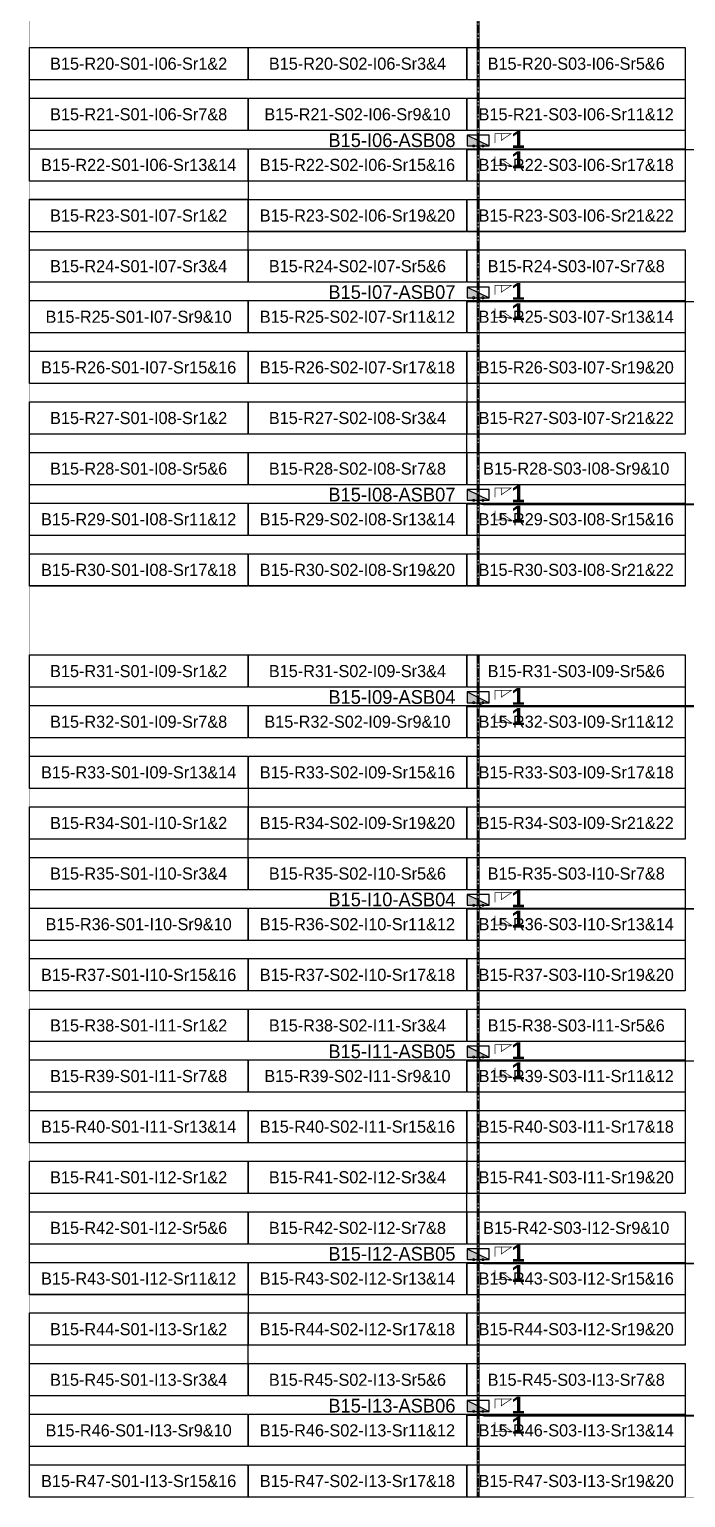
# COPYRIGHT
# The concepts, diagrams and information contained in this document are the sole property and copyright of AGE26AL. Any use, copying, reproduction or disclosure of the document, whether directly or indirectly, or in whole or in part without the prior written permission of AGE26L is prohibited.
# Model space of a CAD drawing. Header units: metres. Extents: x 529982 to 530436, y 2674144 to 2674502.
# Drawn here: x 529982.4 to 530079.6, y 2674144.2 to 2674361.8 of the extents above; entities that cross this region are included whole.
import ezdxf
from ezdxf.enums import TextEntityAlignment as Align

# ---------------------------------------------------------------- set-up
doc = ezdxf.new("R2010")
doc.units = ezdxf.units.M
doc.linetypes.add('CENTER', pattern=[2, 1.25, -0.25, 0.25, -0.25])
doc.layers.add('Boundary-12.5 MW Block', color=6, linetype='Continuous', lineweight=9)
doc.layers.add('PILE', color=1, linetype='Continuous', lineweight=15)
for name, color, linetype in [('DC Trench BL-15', 40, 'Continuous'), ('E-Inverter Grouping', 2, 'Continuous'), ('Inverter Block-15', 7, 'Continuous'), ('LT Cable(AG) INV to LT Panel BL-15', 2, 'Continuous'), ('Messenger Wire Block-15(Master Path)', 30, 'Continuous'), ('Messenger Wire Block-15(MW Path)', 191, 'Continuous'), ('MMS Table Block-15', 8, 'Continuous'), ('Plan Line - DC BL-15', 40, 'Continuous'), ('Section Marking BL-15', 2, 'Continuous')]:
    doc.layers.add(name, color=color, linetype=linetype)
doc.styles.add('BoldTextStyle', font='arialbd.ttf')
doc.styles.get("Standard").update_dxf_attribs({"font": 'Adani Regular.ttf'})

# ---------------------------------------------------------------- blocks, each defined once
blk = doc.blocks.new('MMS Table (32.292 x 4.788)')
at = {"color": 0}
blk.add_lwpolyline([(0, -0.002), (0, 4.786), (32.292, 4.786), (32.292, -0.002)], close=True, dxfattribs=at)
at = {"color": 7}
blk.add_attdef('ID1', text='', height=1.8, dxfattribs=at).set_placement((16.146, 2.392), align=Align.MIDDLE_CENTER)
blk = doc.blocks.new('Inverter Block')
h = blk.add_hatch(color=0)
h.dxf.hatch_style = 1
h.paths.add_polyline_path([(-1.46, 2.27), (-1.46, 0.85), (1.46, 0.85)])
at = {"color": 0}
blk.add_lwpolyline([(1.46, 2.27), (-1.46, 2.27), (-1.46, 0.85), (1.46, 0.85)], close=True, dxfattribs=at)
blk.add_lwpolyline([(-1.46, 2.27), (1.46, 0.85)], dxfattribs=at)
at = {"layer": 'PILE'}
for centre in [(-0.61, 0.85), (0.61, 0.85)]:
    blk.add_circle(centre, 0.156, dxfattribs=at)
at = {"color": 7}
blk.add_attdef('ID', (-1.46, 3.01), '', height=1.8, dxfattribs=at)

msp = doc.modelspace()

# ---------------------------------------------------------------- linework, layer by layer
at = {"layer": 'Boundary-12.5 MW Block', "const_width": 0.05}
msp.add_lwpolyline([(529982.44, 2674501.58), (530014.73, 2674501.58), (530014.73, 2674486.58), (530047.12, 2674486.58), (530047.12, 2674479.08), (530079.51, 2674479.08), (530079.51, 2674464.08), (530111.9, 2674464.08), (530111.9, 2674449.08), (530144.3, 2674449.08), (530144.3, 2674441.58), (530176.69, 2674441.58), (530176.69, 2674426.58), (530209.08, 2674426.58), (530209.08, 2674419.08), (530241.47, 2674419.08), (530241.47, 2674404.08), (530273.86, 2674404.08), (530273.86, 2674396.58), (530306.26, 2674396.58), (530306.26, 2674344.08), (530435.82, 2674344.08), (530435.82, 2674144.29), (529982.44, 2674144.29)], close=True, dxfattribs=at)
at = {"layer": 'DC Trench BL-15', "color": 40, "const_width": 0.15}
msp.add_lwpolyline([(530049.01, 2674480.43), (530048.86, 2674480.58), (530012.51, 2674480.58, -0.414214), (530011.6, 2674481.48), (530011.6, 2674501.58), (530011.31, 2674501.58), (530011.31, 2674481.18, 0.414214), (530012.21, 2674480.28), (530047.81, 2674480.28, -0.414214), (530048.71, 2674479.38), (530048.71, 2674279.29), (530049.01, 2674279.29)], format="xyb", close=True, dxfattribs=at)
msp.add_lwpolyline([(530049.01, 2674269.08), (530048.71, 2674269.08), (530048.71, 2674144.29), (530049.01, 2674144.29)], close=True, dxfattribs=at)
at = {"layer": 'E-Inverter Grouping'}
for points in [[(530079.51, 2674331.79), (530014.83, 2674331.79), (530014.83, 2674339.29), (529982.44, 2674339.29), (529982.44, 2674359.08), (530079.51, 2674359.08)], [(530079.51, 2674301.79), (530047.22, 2674301.79), (530047.22, 2674309.29), (529982.44, 2674309.29), (529982.44, 2674336.58), (530014.73, 2674336.58), (530014.73, 2674329.08), (530079.51, 2674329.08)], [(530047.12, 2674299.08), (530079.51, 2674299.08), (530079.51, 2674279.29), (529982.44, 2674279.29), (529982.44, 2674306.58), (530047.12, 2674306.58)], [(530079.51, 2674241.79), (530014.83, 2674241.79), (530014.83, 2674249.29), (529982.44, 2674249.29), (529982.44, 2674269.08), (530079.51, 2674269.08)]]:
    msp.add_lwpolyline(points, close=True, dxfattribs=at)
at = {"layer": 'E-Inverter Grouping', "color": 3}
for points in [[(529982.44, 2674246.58), (530014.73, 2674246.58), (530014.73, 2674239.08), (530079.51, 2674239.08), (530079.51, 2674219.29), (529982.44, 2674219.29)], [(530079.51, 2674189.29), (530047.22, 2674189.29), (530047.22, 2674196.79), (529982.44, 2674196.79), (529982.44, 2674216.58), (530079.51, 2674216.58)], [(530047.12, 2674186.58), (530079.51, 2674186.58), (530079.51, 2674166.79), (530014.83, 2674166.79), (530014.83, 2674174.29), (529982.44, 2674174.29), (529982.44, 2674194.08), (530047.12, 2674194.08)], [(529982.44, 2674171.58), (530014.73, 2674171.58), (530014.73, 2674164.08), (530079.51, 2674164.08), (530079.51, 2674144.29), (529982.44, 2674144.29)]]:
    msp.add_lwpolyline(points, close=True, dxfattribs=at)
at = {"layer": 'LT Cable(AG) INV to LT Panel BL-15'}
for points in [[(530201.83, 2674294.17), (530199.71, 2674294.17, -0.149122), (530199.21, 2674294.32), (530197.54, 2674295.45, 0.149122), (530197.04, 2674295.6), (530190.92, 2674295.6, -0.414214), (530190.02, 2674296.5), (530190.02, 2674307.54, -0.011119), (530190.02, 2674307.58), (530190.08, 2674308.89, 0.011119), (530190.08, 2674308.93), (530190.08, 2674343.02, 0.414214), (530189.18, 2674343.92), (530049.76, 2674343.92, -0.414214), (530048.86, 2674344.82), (530048.86, 2674345.19)], [(530203.98, 2674294.12), (530199.71, 2674294.12, -0.149122), (530199.21, 2674294.27), (530197.54, 2674295.4, 0.149122), (530197.04, 2674295.55), (530190.87, 2674295.55, -0.414214), (530189.97, 2674296.45), (530189.97, 2674307.54, -0.011119), (530189.97, 2674307.58), (530190.03, 2674308.89, 0.011119), (530190.03, 2674308.93), (530190.03, 2674320.47, 0.414214), (530189.13, 2674321.37), (530049.76, 2674321.37, -0.414214), (530048.86, 2674322.27), (530048.86, 2674322.69)], [(530203.98, 2674294.07), (530199.71, 2674294.07, -0.149122), (530199.21, 2674294.22), (530197.54, 2674295.35, 0.149122), (530197.04, 2674295.5), (530190.82, 2674295.5, -0.414214), (530189.92, 2674296.4), (530189.92, 2674307.55, -0.011119), (530189.92, 2674307.59), (530189.98, 2674308.89, 0.011119), (530189.98, 2674308.93), (530189.98, 2674312.92, 0.414214), (530189.08, 2674313.82), (530176.11, 2674313.82, 0.414214), (530175.21, 2674312.92), (530175.21, 2674292.22, -0.414214), (530174.31, 2674291.32), (530049.76, 2674291.32, -0.414214), (530048.86, 2674292.22), (530048.86, 2674292.69)], [(530204.87, 2674292.79), (530199.66, 2674292.79, -0.124685), (530199.23, 2674292.9), (530197.87, 2674293.64, 0.124685), (530197.44, 2674293.75), (530190.86, 2674293.75, 0.414214), (530189.96, 2674292.85), (530189.96, 2674271.22, 0.005867), (530189.96, 2674271.19), (530190, 2674269.51, -0.005867), (530190, 2674269.49), (530190, 2674262.41, -0.414214), (530189.1, 2674261.51), (530049.76, 2674261.51, -0.414214), (530048.86, 2674262.41), (530048.86, 2674262.69)], [(530204.87, 2674292.74), (530199.66, 2674292.74, -0.124685), (530199.23, 2674292.85), (530197.87, 2674293.59, 0.124685), (530197.44, 2674293.7), (530190.91, 2674293.7, 0.414214), (530190.01, 2674292.8), (530190.01, 2674271.22, 0.005867), (530190.01, 2674271.2), (530190.05, 2674269.51, -0.005867), (530190.05, 2674269.49), (530190.05, 2674232.36, -0.414214), (530189.15, 2674231.46), (530049.76, 2674231.46, -0.414214), (530048.86, 2674232.36), (530048.86, 2674232.69)], [(530202.93, 2674292.69), (530199.66, 2674292.69, -0.124685), (530199.23, 2674292.8), (530197.87, 2674293.54, 0.124685), (530197.44, 2674293.65), (530190.96, 2674293.65, 0.414214), (530190.06, 2674292.75), (530190.06, 2674271.22, 0.005867), (530190.06, 2674271.2), (530190.1, 2674269.51, -0.005867), (530190.1, 2674269.49), (530190.1, 2674209.81, -0.414214), (530189.2, 2674208.91), (530049.76, 2674208.91, -0.414214), (530048.86, 2674209.81), (530048.86, 2674210.19)], [(530202.93, 2674292.64), (530199.66, 2674292.64, -0.124685), (530199.23, 2674292.75), (530197.87, 2674293.49, 0.124685), (530197.44, 2674293.6), (530191.01, 2674293.6, 0.414214), (530190.11, 2674292.7), (530190.11, 2674271.22, 0.005867), (530190.11, 2674271.2), (530190.15, 2674269.51, -0.005867), (530190.15, 2674269.49), (530190.15, 2674179.76, -0.414214), (530189.25, 2674178.86), (530049.76, 2674178.86, -0.414214), (530048.86, 2674179.76), (530048.86, 2674180.19)], [(530200.85, 2674292.59), (530199.66, 2674292.59, -0.124685), (530199.23, 2674292.7), (530197.87, 2674293.44, 0.124685), (530197.44, 2674293.55), (530191.06, 2674293.55, 0.414214), (530190.16, 2674292.65), (530190.16, 2674271.22, 0.005867), (530190.16, 2674271.2), (530190.2, 2674269.51, -0.005867), (530190.2, 2674269.49), (530190.2, 2674157.21, -0.414214), (530189.3, 2674156.31), (530049.76, 2674156.31, -0.414214), (530048.86, 2674157.21), (530048.86, 2674157.69)]]:
    msp.add_lwpolyline(points, format="xyb", dxfattribs=at)
at = {"layer": 'Messenger Wire Block-15(Master Path)'}
for points in [[(530047.22, 2674343.94), (530190.09, 2674343.94)], [(530047.22, 2674321.44), (530190.09, 2674321.44)], [(530047.22, 2674291.44), (530175.1, 2674291.44)], [(530047.22, 2674261.44), (530190.07, 2674261.44)], [(530047.22, 2674231.44), (530190.07, 2674231.44)], [(530047.22, 2674208.94), (530190.07, 2674208.94)], [(530047.22, 2674178.94), (530190.07, 2674178.94)], [(530047.22, 2674156.44), (530190.07, 2674156.44)]]:
    msp.add_lwpolyline(points, dxfattribs=at)
at = {"layer": 'Messenger Wire Block-15(MW Path)', "const_width": 0.1}
for points in [[(530047.22, 2674343.94), (530190.09, 2674343.94)], [(530047.22, 2674321.44), (530190.09, 2674321.44)], [(530047.22, 2674291.44), (530175.1, 2674291.44)], [(530047.22, 2674261.44), (530190.07, 2674261.44)], [(530047.22, 2674231.44), (530190.07, 2674231.44)], [(530047.22, 2674208.94), (530190.07, 2674208.94)], [(530047.22, 2674178.94), (530190.07, 2674178.94)], [(530047.22, 2674156.44), (530190.07, 2674156.44)]]:
    msp.add_lwpolyline(points, dxfattribs=at)
at = {"layer": 'Plan Line - DC BL-15', "color": 6, "linetype": 'CENTER'}
for points in [[(530048.86, 2674480.43), (530048.86, 2674279.29)], [(530048.86, 2674269.08), (530048.86, 2674144.29)]]:
    msp.add_lwpolyline(points, dxfattribs=at)
at = {"layer": 'Section Marking BL-15', "color": 94, "lineweight": 35, "true_color": 0x00a500, "const_width": 0.1}
for points in [[(530051.36, 2674344.94), (530051.36, 2674346.33), (530053.76, 2674346.33), (530052.28, 2674345.32), (530052.28, 2674346.33)], [(530051.36, 2674342.94), (530051.36, 2674341.55), (530053.76, 2674341.55), (530052.28, 2674342.56), (530052.28, 2674341.55)], [(530051.36, 2674322.44), (530051.36, 2674323.83), (530053.76, 2674323.83), (530052.28, 2674322.82), (530052.28, 2674323.83)], [(530051.36, 2674320.44), (530051.36, 2674319.05), (530053.76, 2674319.05), (530052.28, 2674320.06), (530052.28, 2674319.05)], [(530051.36, 2674292.44), (530051.36, 2674293.83), (530053.76, 2674293.83), (530052.28, 2674292.82), (530052.28, 2674293.83)], [(530051.36, 2674290.44), (530051.36, 2674289.05), (530053.76, 2674289.05), (530052.28, 2674290.06), (530052.28, 2674289.05)], [(530051.36, 2674262.44), (530051.36, 2674263.83), (530053.76, 2674263.83), (530052.28, 2674262.82), (530052.28, 2674263.83)], [(530051.36, 2674260.44), (530051.36, 2674259.05), (530053.76, 2674259.05), (530052.28, 2674260.06), (530052.28, 2674259.05)], [(530051.36, 2674232.44), (530051.36, 2674233.83), (530053.76, 2674233.83), (530052.28, 2674232.82), (530052.28, 2674233.83)], [(530051.36, 2674230.44), (530051.36, 2674229.05), (530053.76, 2674229.05), (530052.28, 2674230.06), (530052.28, 2674229.05)], [(530051.36, 2674209.94), (530051.36, 2674211.33), (530053.76, 2674211.33), (530052.28, 2674210.32), (530052.28, 2674211.33)], [(530051.36, 2674207.94), (530051.36, 2674206.55), (530053.76, 2674206.55), (530052.28, 2674207.56), (530052.28, 2674206.55)], [(530051.36, 2674179.94), (530051.36, 2674181.33), (530053.76, 2674181.33), (530052.28, 2674180.32), (530052.28, 2674181.33)], [(530051.36, 2674177.94), (530051.36, 2674176.55), (530053.76, 2674176.55), (530052.28, 2674177.56), (530052.28, 2674176.55)], [(530051.36, 2674157.44), (530051.36, 2674158.83), (530053.76, 2674158.83), (530052.28, 2674157.82), (530052.28, 2674158.83)], [(530051.36, 2674155.44), (530051.36, 2674154.05), (530053.76, 2674154.05), (530052.28, 2674155.06), (530052.28, 2674154.05)]]:
    msp.add_lwpolyline(points, dxfattribs=at)

# ---------------------------------------------------------------- block references
at = {"layer": 'Inverter Block-15'}
ref = msp.add_blockref('Inverter Block', (530048.86, 2674343.53), dxfattribs=dict(at, xscale=1.124999999976148, yscale=1.124999999976148, zscale=1.124999999976148))
ref.add_attrib('ID', 'B15-I06-ASB08', (530026.67, 2674344.33), dxfattribs={"layer": '0', "color": 7, "height": 2.025})
ref = msp.add_blockref('Inverter Block', (530048.86, 2674321.03), dxfattribs=dict(at, xscale=1.124999999976148, yscale=1.124999999976148, zscale=1.124999999976148))
ref.add_attrib('ID', 'B15-I07-ASB07', (530026.67, 2674321.83), dxfattribs={"layer": '0', "color": 7, "height": 2.025})
ref = msp.add_blockref('Inverter Block', (530048.86, 2674291.03), dxfattribs=dict(at, xscale=1.124999999976148, yscale=1.124999999976148, zscale=1.124999999976148))
ref.add_attrib('ID', 'B15-I08-ASB07', (530026.67, 2674291.83), dxfattribs={"layer": '0', "color": 7, "height": 2.025})
ref = msp.add_blockref('Inverter Block', (530048.86, 2674261.03), dxfattribs=dict(at, xscale=1.124999999976148, yscale=1.124999999976148, zscale=1.124999999976148))
ref.add_attrib('ID', 'B15-I09-ASB04', (530026.67, 2674261.83), dxfattribs={"layer": '0', "color": 7, "height": 2.025})
ref = msp.add_blockref('Inverter Block', (530048.86, 2674231.03), dxfattribs=dict(at, xscale=1.124999999976148, yscale=1.124999999976148, zscale=1.124999999976148))
ref.add_attrib('ID', 'B15-I10-ASB04', (530026.67, 2674231.83), dxfattribs={"layer": '0', "color": 7, "height": 2.025})
ref = msp.add_blockref('Inverter Block', (530048.86, 2674208.53), dxfattribs=dict(at, xscale=1.124999999976148, yscale=1.124999999976148, zscale=1.124999999976148))
ref.add_attrib('ID', 'B15-I11-ASB05', (530026.67, 2674209.33), dxfattribs={"layer": '0', "color": 7, "height": 2.025})
ref = msp.add_blockref('Inverter Block', (530048.86, 2674178.53), dxfattribs=dict(at, xscale=1.124999999976148, yscale=1.124999999976148, zscale=1.124999999976148))
ref.add_attrib('ID', 'B15-I12-ASB05', (530026.67, 2674179.33), dxfattribs={"layer": '0', "color": 7, "height": 2.025})
ref = msp.add_blockref('Inverter Block', (530048.86, 2674156.03), dxfattribs=dict(at, xscale=1.124999999976148, yscale=1.124999999976148, zscale=1.124999999976148))
ref.add_attrib('ID', 'B15-I13-ASB06', (530026.67, 2674156.83), dxfattribs={"layer": '0', "color": 7, "height": 2.025})
at = {"layer": 'MMS Table Block-15'}
for p, values in [((529982.44, 2674354.29), {'ID1': 'B15-R20-S01-I06-Sr1&2'}), ((530014.83, 2674354.29), {'ID1': 'B15-R20-S02-I06-Sr3&4'}), ((530047.22, 2674354.29), {'ID1': 'B15-R20-S03-I06-Sr5&6'}), ((529982.44, 2674346.79), {'ID1': 'B15-R21-S01-I06-Sr7&8'}), ((530014.83, 2674346.79), {'ID1': 'B15-R21-S02-I06-Sr9&10'}), ((530047.22, 2674346.79), {'ID1': 'B15-R21-S03-I06-Sr11&12'}), ((529982.44, 2674339.29), {'ID1': 'B15-R22-S01-I06-Sr13&14'}), ((530014.83, 2674339.29), {'ID1': 'B15-R22-S02-I06-Sr15&16'}), ((530047.22, 2674339.29), {'ID1': 'B15-R22-S03-I06-Sr17&18'}), ((529982.44, 2674331.79), {'ID1': 'B15-R23-S01-I07-Sr1&2'}), ((530014.83, 2674331.79), {'ID1': 'B15-R23-S02-I06-Sr19&20'}), ((530047.22, 2674331.79), {'ID1': 'B15-R23-S03-I06-Sr21&22'}), ((529982.44, 2674324.29), {'ID1': 'B15-R24-S01-I07-Sr3&4'}), ((530014.83, 2674324.29), {'ID1': 'B15-R24-S02-I07-Sr5&6'}), ((530047.22, 2674324.29), {'ID1': 'B15-R24-S03-I07-Sr7&8'}), ((529982.44, 2674316.79), {'ID1': 'B15-R25-S01-I07-Sr9&10'}), ((530014.83, 2674316.79), {'ID1': 'B15-R25-S02-I07-Sr11&12'}), ((530047.22, 2674316.79), {'ID1': 'B15-R25-S03-I07-Sr13&14'}), ((529982.44, 2674309.29), {'ID1': 'B15-R26-S01-I07-Sr15&16'}), ((530014.83, 2674309.29), {'ID1': 'B15-R26-S02-I07-Sr17&18'}), ((530047.22, 2674309.29), {'ID1': 'B15-R26-S03-I07-Sr19&20'}), ((529982.44, 2674301.79), {'ID1': 'B15-R27-S01-I08-Sr1&2'}), ((530014.83, 2674301.79), {'ID1': 'B15-R27-S02-I08-Sr3&4'}), ((530047.22, 2674301.79), {'ID1': 'B15-R27-S03-I07-Sr21&22'}), ((529982.44, 2674294.29), {'ID1': 'B15-R28-S01-I08-Sr5&6'}), ((530014.83, 2674294.29), {'ID1': 'B15-R28-S02-I08-Sr7&8'}), ((530047.22, 2674294.29), {'ID1': 'B15-R28-S03-I08-Sr9&10'}), ((529982.44, 2674286.79), {'ID1': 'B15-R29-S01-I08-Sr11&12'}), ((530014.83, 2674286.79), {'ID1': 'B15-R29-S02-I08-Sr13&14'}), ((530047.22, 2674286.79), {'ID1': 'B15-R29-S03-I08-Sr15&16'}), ((529982.44, 2674279.29), {'ID1': 'B15-R30-S01-I08-Sr17&18'}), ((530014.83, 2674279.29), {'ID1': 'B15-R30-S02-I08-Sr19&20'}), ((530047.22, 2674279.29), {'ID1': 'B15-R30-S03-I08-Sr21&22'}), ((529982.44, 2674264.29), {'ID1': 'B15-R31-S01-I09-Sr1&2'}), ((530014.83, 2674264.29), {'ID1': 'B15-R31-S02-I09-Sr3&4'}), ((530047.22, 2674264.29), {'ID1': 'B15-R31-S03-I09-Sr5&6'}), ((529982.44, 2674256.79), {'ID1': 'B15-R32-S01-I09-Sr7&8'}), ((530014.83, 2674256.79), {'ID1': 'B15-R32-S02-I09-Sr9&10'}), ((530047.22, 2674256.79), {'ID1': 'B15-R32-S03-I09-Sr11&12'}), ((529982.44, 2674249.29), {'ID1': 'B15-R33-S01-I09-Sr13&14'}), ((530014.83, 2674249.29), {'ID1': 'B15-R33-S02-I09-Sr15&16'}), ((530047.22, 2674249.29), {'ID1': 'B15-R33-S03-I09-Sr17&18'}), ((529982.44, 2674241.79), {'ID1': 'B15-R34-S01-I10-Sr1&2'}), ((530014.83, 2674241.79), {'ID1': 'B15-R34-S02-I09-Sr19&20'}), ((530047.22, 2674241.79), {'ID1': 'B15-R34-S03-I09-Sr21&22'}), ((529982.44, 2674234.29), {'ID1': 'B15-R35-S01-I10-Sr3&4'}), ((530014.83, 2674234.29), {'ID1': 'B15-R35-S02-I10-Sr5&6'}), ((530047.22, 2674234.29), {'ID1': 'B15-R35-S03-I10-Sr7&8'}), ((529982.44, 2674226.79), {'ID1': 'B15-R36-S01-I10-Sr9&10'}), ((530014.83, 2674226.79), {'ID1': 'B15-R36-S02-I10-Sr11&12'}), ((530047.22, 2674226.79), {'ID1': 'B15-R36-S03-I10-Sr13&14'}), ((529982.44, 2674219.29), {'ID1': 'B15-R37-S01-I10-Sr15&16'}), ((530014.83, 2674219.29), {'ID1': 'B15-R37-S02-I10-Sr17&18'}), ((530047.22, 2674219.29), {'ID1': 'B15-R37-S03-I10-Sr19&20'}), ((529982.44, 2674211.79), {'ID1': 'B15-R38-S01-I11-Sr1&2'}), ((530014.83, 2674211.79), {'ID1': 'B15-R38-S02-I11-Sr3&4'}), ((530047.22, 2674211.79), {'ID1': 'B15-R38-S03-I11-Sr5&6'}), ((529982.44, 2674204.29), {'ID1': 'B15-R39-S01-I11-Sr7&8'}), ((530014.83, 2674204.29), {'ID1': 'B15-R39-S02-I11-Sr9&10'}), ((530047.22, 2674204.29), {'ID1': 'B15-R39-S03-I11-Sr11&12'}), ((529982.44, 2674196.79), {'ID1': 'B15-R40-S01-I11-Sr13&14'}), ((530014.83, 2674196.79), {'ID1': 'B15-R40-S02-I11-Sr15&16'}), ((530047.22, 2674196.79), {'ID1': 'B15-R40-S03-I11-Sr17&18'}), ((529982.44, 2674189.29), {'ID1': 'B15-R41-S01-I12-Sr1&2'}), ((530014.83, 2674189.29), {'ID1': 'B15-R41-S02-I12-Sr3&4'}), ((530047.22, 2674189.29), {'ID1': 'B15-R41-S03-I11-Sr19&20'}), ((529982.44, 2674181.79), {'ID1': 'B15-R42-S01-I12-Sr5&6'}), ((530014.83, 2674181.79), {'ID1': 'B15-R42-S02-I12-Sr7&8'}), ((530047.22, 2674181.79), {'ID1': 'B15-R42-S03-I12-Sr9&10'}), ((529982.44, 2674174.29), {'ID1': 'B15-R43-S01-I12-Sr11&12'}), ((530014.83, 2674174.29), {'ID1': 'B15-R43-S02-I12-Sr13&14'}), ((530047.22, 2674174.29), {'ID1': 'B15-R43-S03-I12-Sr15&16'}), ((529982.44, 2674166.79), {'ID1': 'B15-R44-S01-I13-Sr1&2'}), ((530014.83, 2674166.79), {'ID1': 'B15-R44-S02-I12-Sr17&18'}), ((530047.22, 2674166.79), {'ID1': 'B15-R44-S03-I12-Sr19&20'}), ((529982.44, 2674159.29), {'ID1': 'B15-R45-S01-I13-Sr3&4'}), ((530014.83, 2674159.29), {'ID1': 'B15-R45-S02-I13-Sr5&6'}), ((530047.22, 2674159.29), {'ID1': 'B15-R45-S03-I13-Sr7&8'}), ((529982.44, 2674151.79), {'ID1': 'B15-R46-S01-I13-Sr9&10'}), ((530014.83, 2674151.79), {'ID1': 'B15-R46-S02-I13-Sr11&12'}), ((530047.22, 2674151.79), {'ID1': 'B15-R46-S03-I13-Sr13&14'}), ((529982.44, 2674144.29), {'ID1': 'B15-R47-S01-I13-Sr15&16'}), ((530014.83, 2674144.29), {'ID1': 'B15-R47-S02-I13-Sr17&18'}), ((530047.22, 2674144.29), {'ID1': 'B15-R47-S03-I13-Sr19&20'})]:
    msp.add_blockref('MMS Table (32.292 x 4.788)', p, dxfattribs=at).add_auto_attribs(values)

# ---------------------------------------------------------------- texts
at = {"layer": 'Section Marking BL-15', "color": 94, "true_color": 0x00a500, "style": 'BoldTextStyle'}
for p in [(530054.76, 2674345.44), (530054.76, 2674342.44), (530054.76, 2674322.94), (530054.76, 2674319.94), (530054.76, 2674292.94), (530054.76, 2674289.94), (530054.76, 2674262.94), (530054.76, 2674259.94), (530054.76, 2674232.94), (530054.76, 2674229.94), (530054.76, 2674210.44), (530054.76, 2674207.44), (530054.76, 2674180.44), (530054.76, 2674177.44), (530054.76, 2674157.94), (530054.76, 2674154.94)]:
    msp.add_text('1', height=2.5, dxfattribs=at).set_placement(p, align=Align.MIDDLE_CENTER)

doc.saveas('drawing.dxf')
